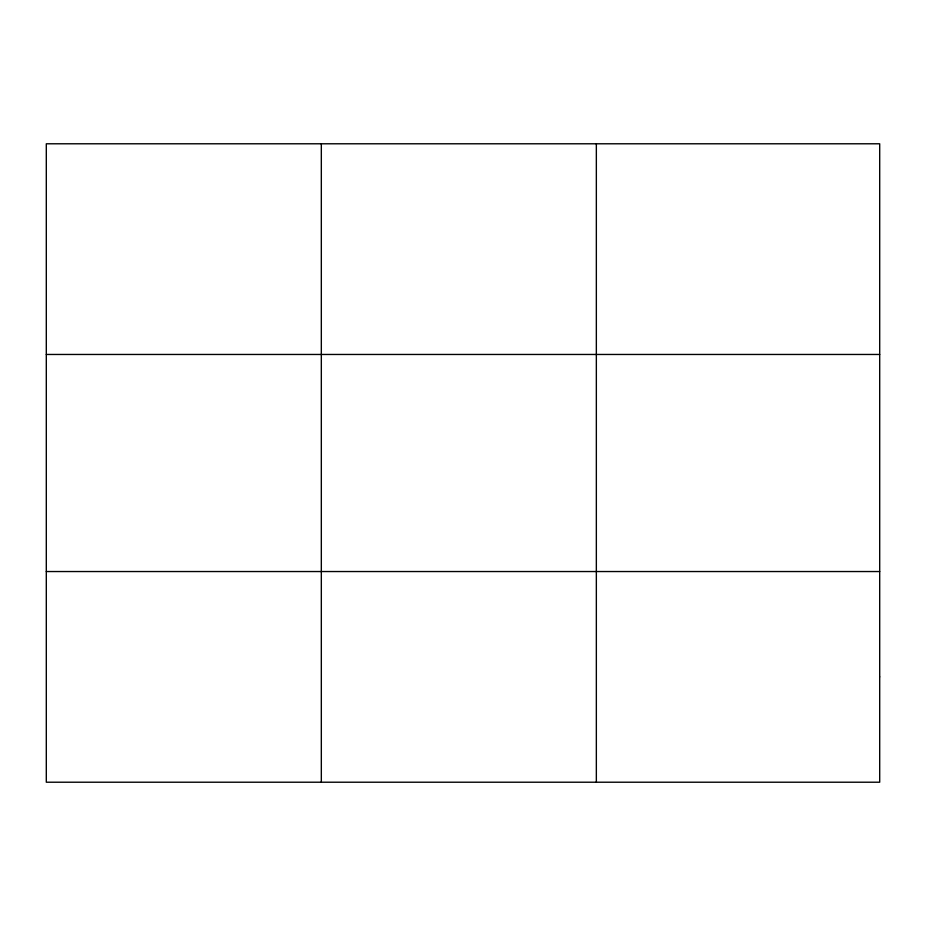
<?xml version="1.0" encoding="UTF-8"?>
<svg xmlns="http://www.w3.org/2000/svg" width="926" height="926" viewBox="0 0 926 926"><rect width="100%" height="100%" fill="white"/><g stroke="black" fill="none" stroke-linecap="round" stroke-linejoin="round"><path stroke-width="1.39" d="M321.322 143.785L321.322 782.215M596.344 143.785L596.344 782.215M46.3 354.461L879.7 354.461M46.3 571.539L879.7 571.539M879.7 676.871L879.7 782.215L46.3 782.215L46.3 143.785L879.7 143.785L879.7 676.871"/></g></svg>
